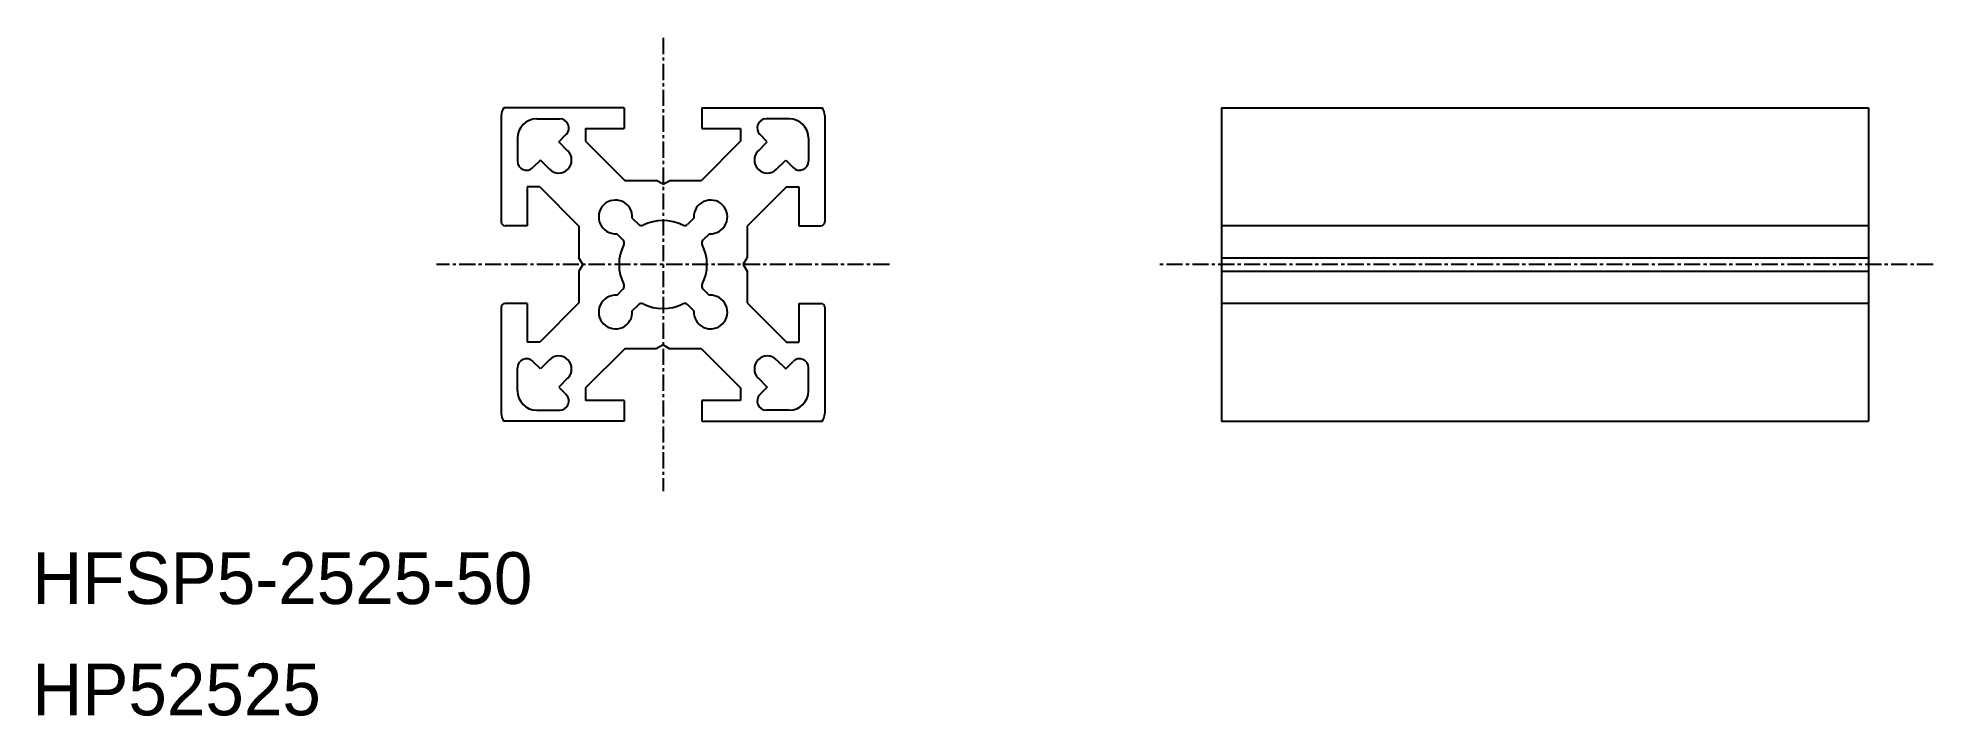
# Model space of a CAD drawing. Extents: x 0 to 147, y 0 to 52.
import ezdxf

# ---------------------------------------------------------------- set-up
doc = ezdxf.new("R2010")
doc.units = 0
doc.linetypes.add('CENTER', pattern=[2, 1.25, -0.25, 0.25, -0.25])
doc.layers.get('0').update_dxf_attribs({"linetype": 'CONTINUOUS'})
doc.layers.add('CENTER', color=1, linetype='CENTER')

msp = doc.modelspace()

# ---------------------------------------------------------------- linework, layer by layer
at = {"color": 7, "linetype": 'CONTINUOUS'}
for p, q in [((45.75, 46.92), (36.45, 46.92)), ((45.75, 46.92), (45.75, 45.32)), ((51.75, 46.92), (51.75, 45.32)), ((51.75, 46.92), (61.05, 46.92)), ((91.91, 46.92), (141.91, 46.92)), ((91.91, 46.92), (91.91, 22.72)), ((141.91, 46.92), (141.91, 22.72)), ((36.25, 46.32), (36.25, 38.12)), ((39, 46.07), (40.78, 46.07)), ((58.5, 46.07), (56.73, 46.07)), ((61.25, 46.32), (61.25, 38.12)), ((37.5, 44.57), (37.5, 42.8)), ((40.69, 44.3), (41.27, 44.88)), ((41.4, 43.59), (40.69, 44.3)), ((42.75, 45.32), (42.75, 44.36)), ((42.75, 45.32), (45.75, 45.32)), ((42.75, 44.36), (45.79, 41.32)), ((54.75, 44.36), (51.72, 41.32)), ((54.75, 44.36), (51.72, 41.32)), ((51.75, 45.32), (54.75, 45.32)), ((54.75, 45.32), (54.75, 44.36)), ((56.11, 43.59), (56.81, 44.3)), ((56.81, 44.3), (56.23, 44.88)), ((60, 44.57), (60, 42.8)), ((39.28, 42.89), (38.7, 42.31)), ((39.98, 42.18), (39.28, 42.89)), ((57.52, 42.18), (58.23, 42.89)), ((58.23, 42.89), (58.81, 42.31)), ((41.4, 42.18), (41.4, 42.18)), ((45.79, 41.32), (48.23, 41.32)), ((48.75, 41.02), (48.23, 41.32)), ((48.75, 41.02), (49.27, 41.32)), ((49.27, 41.32), (51.72, 41.32)), ((56.11, 42.18), (56.11, 42.18)), ((38.25, 40.82), (38.25, 37.82)), ((39.22, 40.82), (38.25, 40.82)), ((39.22, 40.82), (42.25, 37.79)), ((58.29, 40.82), (55.25, 37.79)), ((58.29, 40.82), (59.25, 40.82)), ((59.25, 40.82), (59.25, 37.82)), ((46.37, 38.41), (46.87, 37.91)), ((51.13, 38.41), (50.64, 37.91)), ((38.25, 37.82), (36.55, 37.82)), ((42.25, 37.79), (42.25, 35.34)), ((45.17, 37.2), (45.66, 36.71)), ((52.34, 37.2), (51.84, 36.71)), ((55.25, 37.79), (55.25, 35.34)), ((59.25, 37.82), (60.95, 37.82)), ((141.91, 37.82), (91.91, 37.82)), ((42.55, 34.82), (42.25, 35.34)), ((54.95, 34.82), (55.25, 35.34)), ((91.91, 35.34), (141.91, 35.34)), ((42.55, 34.82), (42.25, 34.3)), ((42.25, 34.3), (42.25, 31.86)), ((54.95, 34.82), (55.25, 34.3)), ((55.25, 34.3), (55.25, 31.86)), ((91.91, 34.3), (141.91, 34.3)), ((45.17, 32.44), (45.66, 32.94)), ((52.34, 32.44), (51.84, 32.94)), ((36.25, 31.52), (36.25, 23.32)), ((38.25, 31.82), (36.55, 31.82)), ((38.25, 31.82), (38.25, 28.82)), ((42.25, 31.86), (39.22, 28.82)), ((46.37, 31.24), (46.87, 31.74)), ((51.13, 31.24), (50.64, 31.74)), ((55.25, 31.86), (58.29, 28.82)), ((59.25, 31.82), (59.25, 28.82)), ((59.25, 31.82), (60.95, 31.82)), ((61.25, 31.52), (61.25, 23.32)), ((141.91, 31.82), (91.91, 31.82)), ((39.22, 28.82), (38.25, 28.82)), ((45.79, 28.32), (42.75, 25.29)), ((48.23, 28.32), (45.79, 28.32)), ((48.75, 28.62), (48.23, 28.32)), ((48.75, 28.62), (49.27, 28.32)), ((51.72, 28.32), (49.27, 28.32)), ((51.72, 28.32), (54.75, 25.29)), ((58.29, 28.82), (59.25, 28.82)), ((37.5, 25.07), (37.5, 26.85)), ((39.28, 26.76), (38.7, 27.34)), ((39.98, 27.47), (39.28, 26.76)), ((41.4, 27.47), (41.4, 27.47)), ((56.11, 27.47), (56.11, 27.47)), ((57.52, 27.47), (58.23, 26.76)), ((58.23, 26.76), (58.81, 27.34)), ((60, 25.07), (60, 26.85)), ((41.4, 26.06), (40.69, 25.35)), ((40.69, 25.35), (41.27, 24.77)), ((42.75, 25.29), (42.75, 24.32)), ((54.75, 25.29), (54.75, 24.32)), ((56.11, 26.06), (56.81, 25.35)), ((56.81, 25.35), (56.23, 24.77)), ((39, 23.57), (40.78, 23.57)), ((45.75, 24.32), (42.75, 24.32)), ((45.75, 24.32), (45.75, 22.72)), ((51.75, 24.32), (51.75, 22.72)), ((54.75, 24.32), (51.75, 24.32)), ((58.5, 23.57), (56.73, 23.57)), ((45.75, 22.72), (36.45, 22.72)), ((51.75, 22.72), (61.05, 22.72)), ((91.91, 22.72), (141.91, 22.72))]:
    msp.add_line(p, q, dxfattribs=at)
for centre, radius, start, end in [((37.25, 46.32), 1, 143.1301, 180), ((60.25, 46.32), 1, 0, 36.8699), ((39, 44.57), 1.5, 90, 180), ((40.78, 45.37), 0.7, 315, 90), ((56.73, 45.37), 0.7, 90, 225), ((58.5, 44.57), 1.5, 0, 90), ((38.2, 42.8), 0.7, 180, 315), ((40.69, 42.89), 1, 315, 45), ((56.81, 42.89), 1, 135, 225), ((59.3, 42.8), 0.7, 225, 0), ((40.69, 42.89), 1, 225, 315), ((56.81, 42.89), 1, 225, 315), ((45.08, 38.5), 1.3, 355.8322, 274.1678), ((52.43, 38.5), 1.3, 265.8322, 184.1678), ((36.55, 38.12), 0.3, 180, 270), ((48.75, 34.82), 3.4, 63.1081, 116.8919), ((60.95, 38.12), 0.3, 270, 0), ((45.45, 36.5), 0.3, 333.1081, 45), ((47.08, 38.12), 0.3, 225, 296.8919), ((50.43, 38.12), 0.3, 243.1081, 315), ((52.05, 36.5), 0.3, 135, 206.8919), ((48.75, 34.82), 3.4, 153.1081, 206.8919), ((48.75, 34.82), 3.4, 333.1081, 26.8919), ((45.08, 31.15), 1.3, 85.8322, 4.1678), ((45.45, 33.15), 0.3, 315, 26.8919), ((52.43, 31.15), 1.3, 175.8322, 94.1678), ((52.05, 33.15), 0.3, 153.1081, 225), ((36.55, 31.52), 0.3, 90, 180), ((47.08, 31.52), 0.3, 63.1081, 135), ((48.75, 34.82), 3.4, 243.1081, 296.8919), ((50.43, 31.52), 0.3, 45, 116.8919), ((60.95, 31.52), 0.3, 0, 90), ((38.2, 26.85), 0.7, 45, 180), ((40.69, 26.76), 1, 45, 135), ((40.69, 26.76), 1, 315, 45), ((56.81, 26.76), 1, 135, 225), ((56.81, 26.76), 1, 45, 135), ((59.3, 26.85), 0.7, 360, 135), ((39, 25.07), 1.5, 180, 270), ((58.5, 25.07), 1.5, 270, 0), ((40.78, 24.27), 0.7, 270, 45), ((56.73, 24.27), 0.7, 135, 270), ((37.25, 23.32), 1, 180, 216.8699), ((60.25, 23.32), 1, 323.1301, 0)]:
    msp.add_arc(centre, radius, start, end, dxfattribs=at)
at = {"layer": 'CENTER', "color": 1, "linetype": 'CENTER'}
for p, q in [((48.75, 52.32), (48.75, 17.32)), ((66.25, 34.82), (31.25, 34.82)), ((146.91, 34.82), (86.91, 34.82))]:
    msp.add_line(p, q, dxfattribs=at)

# ---------------------------------------------------------------- texts
at = {"color": 7, "linetype": 'CONTINUOUS'}
for s, p in [('HFSP5-2525-50', (0, 8.6)), ('HP52525', (0, 0))]:
    msp.add_text(s, height=4, dxfattribs=at).set_placement(p)

doc.saveas('drawing.dxf')
